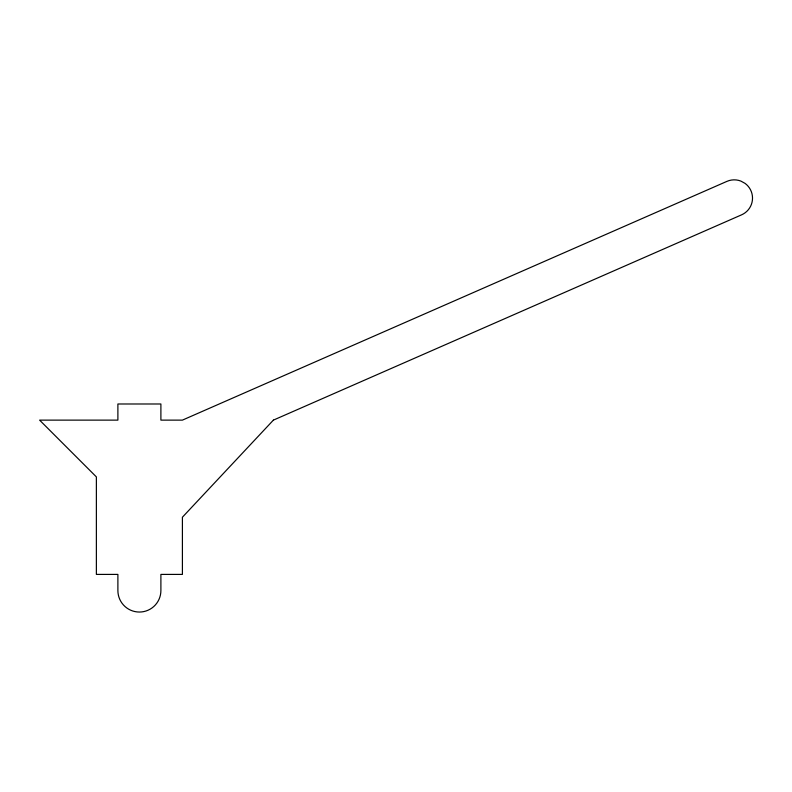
<?xml version="1.0" encoding="UTF-8"?>
<svg xmlns="http://www.w3.org/2000/svg" width="792" height="792" viewBox="0 0 792 792"><rect width="100%" height="100%" fill="white"/><g stroke="black" fill="none" stroke-linecap="round" stroke-linejoin="round"><path stroke-width="1.19" d="M273.388 420.126L182.407 517.216L182.407 574.408L160.895 574.408L160.895 590.545A21.503 21.503 0 0 1 139.392 612.048A21.503 21.503 0 0 1 117.889 590.545L117.889 574.408L96.376 574.408L96.376 476.903L39.6 420.126L117.889 420.126L117.889 403.989L160.895 403.989L160.895 420.126L182.407 420.126L726.908 181.378A18.265 18.265 0 0 1 740.886 181.091L745.064 183.388A18.265 18.265 0 0 1 741.579 214.84L273.388 420.126"/></g></svg>
